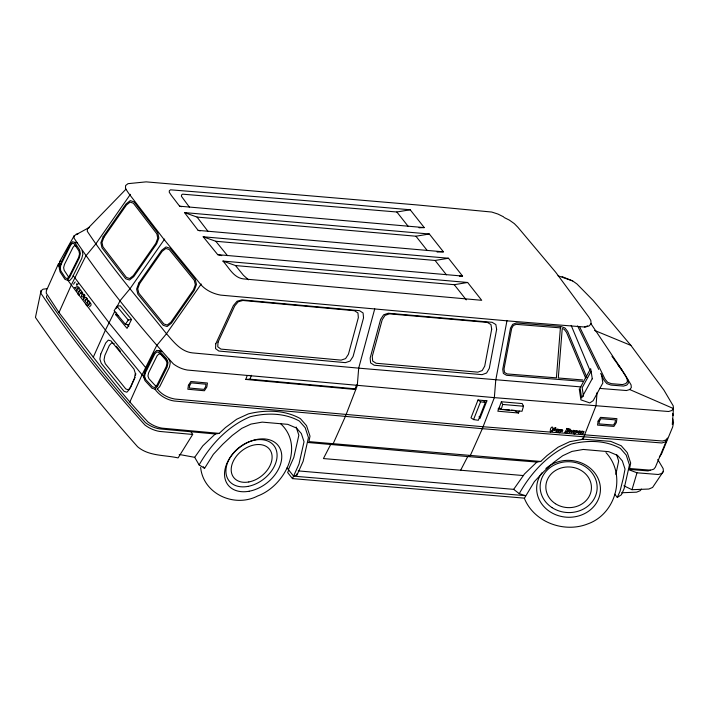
<?xml version="1.0" encoding="UTF-8"?>
<svg xmlns="http://www.w3.org/2000/svg" width="709" height="709" viewBox="0 0 709 709"><rect width="100%" height="100%" fill="white"/><g stroke="black" fill="none" stroke-linecap="round" stroke-linejoin="round"><path stroke-width="1.06" d="M41.051 290.787L40.927 293.331C72.185 339.7 107.44 383.56 144.937 425.028C149.236 428.254 154.208 430.514 159.516 431.418L192.68 434.457L178.101 457.908C164.585 454.868 148.855 456.321 137.635 446.776C101.068 405.796 66.504 362.724 35.45 317.402L41.051 290.787L43.116 289.175L46.821 288.731M46.59 295.742L46.51 297.355C76.288 341.516 109.86 383.285 145.575 422.777C149.661 425.852 154.394 428.006 159.454 428.865L215.288 433.988L219.178 433.385L225.506 427.536L236.673 419.249L248.38 413.879A90.061 63.518 -38 0 1 300.386 418.647L306.545 425.657L309.993 436.141L308.938 441.618L540.754 461.444L547.047 455.55L558.151 447.166L569.761 441.68L583.33 439.199L610.75 441.379L621.235 445.775L627.297 452.67L630.673 463.048L629.601 468.516L650.49 470.173M581.017 386.919L358.692 368.148L192.396 352.887C180.83 351.575 173.616 341.809 166.491 333.726C139.531 300.075 111.145 267.32 87.304 231.32L87.429 228.901L89.396 227.367L74.179 235.725L59.512 261.851L59.388 264.28L60.407 265.84M74.179 235.725L74.055 238.144C103.913 282.448 137.59 324.359 173.43 363.965C177.516 367.04 182.257 369.185 187.309 370.045L494.341 397.634L668.605 411.504L671.857 410.511L673.461 408.552L673.231 405.867L663.854 390.003L630.913 345.425L593.105 300.421L576.94 283.963L572.65 280.915L562.077 276.625M672.3 424.469L673.461 408.552L629.716 389.542L626.464 390.535L599.566 388.399M597.067 392.6L596.003 405.725L582.869 439.279M673.063 414.029L672.903 415.412L672.646 413.826M135.49 375.433L135.809 373.643M507.015 320.441L495.759 380.139L494.341 397.634L482.333 428.688L470.173 455.834L467.71 456.561L308.158 442.505M550.37 432.038C549.448 426.162 555.094 424.904 551.912 431.152M76.794 283.591C75.721 285.975 77.352 285.736 78.309 283.352M615.864 474.383L618.673 461.045L616.662 454.894M657.766 459.476L663.154 468.587L663.394 471.414L661.71 473.461L658.298 474.507L636.992 472.806L631.994 489.697L623.876 485.816M374.742 308.849L358.692 368.148L357.274 385.643L345.265 416.697L333.115 443.843L330.642 444.57L323.428 458.563L523.357 475.553M578.438 433.305C583.232 432.977 579.838 428.768 577.427 432.375M501.254 409.483L502.654 404.449L501.378 401.773L522.223 403.563L523.499 406.239L522.019 411.273L501.254 409.483L499.242 407.436M501.378 401.773L497.824 411.211L518.527 413.001L519.263 411.114M245.731 379.43L249.958 379.182L355.112 388.824L355.776 389.525L245.731 379.43L247.228 375.548L249.346 375.424M249.958 379.182L251.456 375.3M355.112 388.824L356.609 384.943M479.107 416.608L479.922 418.523L486.897 400.824L478.008 400L470.998 417.823L473.55 419.595L478.327 420.286L485.31 402.535L483.352 400.505M473.55 419.595L480.569 401.773L478.008 400M83.582 299.366C85.656 293.872 90.406 301.476 85.86 303.097M76.324 289.866C77.751 285.975 80.028 288.146 76.687 291M219.178 433.385L161.918 428.13C156.866 427.27 152.134 425.125 148.039 422.05C115.682 387.823 87.694 349.794 58.98 312.545L71.13 285.399L85.789 256.011L95.688 244.082L130.394 194.346M93.242 357.265L105.402 330.128L114.796 311.278M135.162 377.232L130.686 387.229L128.329 389.808L125.803 388.966L105.26 363.708L104.037 359.942L104.843 355.457L109.328 345.46L111.685 342.881L114.211 343.723M129.782 402.189L141.942 375.052L156.6 345.655L166.491 333.726L201.205 283.99M288.386 469.588L293.81 457.473L298.852 435.211L296.158 427.004M288.74 470.032L287.632 472.495L292.462 478.61L524.474 498.152L534.364 481.641L543.706 471.653L553.215 462.809L562.769 455.683L571.986 451.411L583.223 449.453L608.809 451.686L617.512 455.391L622.342 460.894L625.028 469.092L623.211 478.46L619.994 491.364L617.282 497.417L614.738 494.2M292.462 478.61L298.994 464.032L304.028 441.76L301.343 433.562L296.504 428.068L287.801 424.354L262.215 422.121L250.977 424.079L241.769 428.351L232.215 435.486L222.697 444.321L213.356 454.318L204.573 468.357L199.123 464.918L194.683 457.323L179.217 454.469M287.03 467.869L293.561 476.147L297.018 474.959L303.115 461.346L308.442 437.621L305.198 427.695L299.375 421.075A85.55 60.008 -38.3 0 0 250.144 416.768C228.174 425.976 210.741 444.454 199.123 464.918M128.852 324.819L125.413 324.368L114.131 310.702L116.923 306.315L120.229 305.756L131.555 319.475L127.053 328.373L115.797 314.743L116.684 312.944M568.955 432.446L568.857 431.169M116.232 308.397L120.051 300.731L129.951 288.802L164.656 239.066M460.487 470.554L467.71 456.561L536.89 462.064L540.754 461.444M591.155 371.303L582.169 387.717L583.489 396.313M592.21 378.73L581.637 398.033L580.086 387.92L590.659 368.609L592.307 378.828M73.585 284.238L73.94 283.6M555.688 431.001L557.442 429.61L556.219 431.701M84.646 300.581L86.737 298.241L85.275 301.742M75.384 288.235C77.201 283.6 82.687 290.096 77.99 291.771M557.566 431.719C561.342 428.697 555.759 428.139 554.456 430.638M574.609 434.076L576.869 431.267M83.299 299.092C84.22 296.53 82.386 291.727 84.513 296.92C86.702 293.517 79.86 292.675 82.217 297.08M573.404 433.819L575.096 431.214L574.432 431.196M559.312 432.853L561.625 429.991L560.863 431.63M571.596 432.765L573.04 430.398L574.051 430.434L573.014 432.667M581.575 434.626L583.897 431.763L583.126 433.403M558.107 432.596L559.809 430L559.153 429.973M564.727 432.455L566.943 428.963L566.535 428.396L570.275 429.193L569.752 430.434L568.148 430.815M565.968 432.782C566.305 430.443 568.928 430.744 567.297 432.472M580.37 434.369L582.08 431.772L581.415 431.746M558.976 429.805C560.358 429.716 564.399 428.626 562.131 431.799M298.197 470.9L513.671 489.352L519.254 493.65C531.032 472.655 548.624 453.512 571.153 444.1A85.55 60.008 -38.3 0 1 620.375 448.407L626.198 455.027L629.45 464.953L624.115 488.678L621.385 494.776L617.282 497.417M569.894 430.673C571.33 429.087 572.686 431.497 570.949 432.499M574.263 431.019C576.213 430.328 575.956 431.276 577.684 430.877C578.633 432.384 575.238 432.623 576.701 431.09M581.247 431.577C582.709 429.955 583.055 432.72 583.853 431.329M569.664 432.375L570.727 430.877L570.063 430.85M663.394 471.414L652.59 487.455L648.815 489.042L631.994 489.697M125.413 324.368L128.249 320.043L131.555 319.475M513.671 489.352L524.456 473.984L536.89 462.064M194.683 457.323L202.801 445.828L215.288 433.988M78.912 295.263L80.959 292.392L81.836 292.276M77.83 294.191C80.002 290.885 80.702 287.801 81.42 291.709C85.071 292.285 79.328 295.963 81.535 292.232M89.502 306.811C93.26 304.152 89.343 302.681 89.591 301.706C87.296 297.993 88.953 304.108 86.002 304.87M87.083 305.933L89.759 303L88.572 305.526M659.397 456.862L661.382 454.274L672.646 427.066L673.55 422.661L672.85 419.019M74.356 282.962L75.225 281.952M581.885 439.465L583.986 436.779M641.459 489.077L640.218 490.655L636.62 492.17L621.669 492.755M629.716 389.542L631.32 387.593L631.081 384.907L624.505 373.767L618.044 365.02M667.426 438.082L665.822 440.032L662.569 441.025L483.086 426.738L174.91 399.052C168.13 397.838 161.555 394.558 157.354 388.975M87.429 228.901L126.069 189.09M551.735 430.975C554.979 426.136 558.905 426.517 552.222 431.249M157.052 389.276L159.649 386.751L169.416 367.156L170.275 362.742L168.893 359.029M59.512 261.851L60.823 260.832M74.463 287.65L75.349 287.42L75.411 287.907M584.455 326.929L587.708 325.936M578.854 432.499L579.9 431.161L578.464 432.525M189.525 207.285L181.451 196.331L181.513 195.002L182.585 194.169L396.836 211.991L410.201 209.775L424.283 227.607L419.01 227.757M222.945 261.072L235.512 265.556L454.265 284.699L467.63 282.474L481.712 300.306L243.293 278.885C233.474 277.644 228.972 267.541 222.945 261.072L467.63 282.474M200.168 230.868L198.139 230.381L184.5 212.585L197.058 217.078L415.953 236.221L429.344 234.005L443.426 251.837L437.081 252.023M221.784 255.639L217.725 254.655L203.191 236.779L215.793 241.273L435.096 260.46L448.487 258.244L462.569 276.076L459.397 276.164M76.147 234.183L77.91 233.979M582.825 379.953L558.293 378.003L562.246 328.542L564.098 329.215L566.526 332.361L585.501 377.755M582.78 381.371L506.518 375.3L503.372 373.421L502.725 369.336L510.498 328.143L512.678 324.341L516.391 322.941L560.908 326.486L564.976 327.966L567.652 331.431L586.804 377.285M628.803 469.385L648.026 470.909L653.742 469.19L655.346 467.231L666.726 440.032L665.122 441.982L661.869 442.974L482.333 428.688L174.077 400.993C166.42 399.779 159.552 395.48 154.979 389.232M293.561 476.147L525.582 495.688L519.254 493.65M410.201 209.775L304.17 200.496L170.514 189.826L169.327 190.756L169.256 192.228L171.365 195.436L179.607 206.195L181.637 206.691M179.607 206.195L424.283 227.607M184.5 212.585L429.344 234.005M198.139 230.381L443.426 251.837M203.191 236.779L448.487 258.244M217.725 254.655L462.569 276.076M502.654 404.449L523.499 406.239M498.019 408.969L501.121 409.235M503.195 409.412L509.408 409.953M511.481 410.13L514.583 410.396L518.527 413.001M483.875 400.523L486.897 400.824M480.569 401.773L485.31 402.535M159.029 350.512L161.847 351.363M161.049 354.465L159.02 353.853L157.15 355.67L148.58 372.872L147.959 376.036L148.952 378.712L155.032 385.324L157.061 385.935M115.797 314.743L118.651 315.611M558.027 275.801L572.65 280.915M75.039 242.168L77.219 242.957M76.271 246.041L74.702 245.474L73.027 247.299L64.448 264.501L63.642 267.665L64.182 270.297L68.418 276.749M628.768 469.686L636.992 472.806M594.594 330.438L630.913 345.425M503.674 216.883L497.913 214.038L491.736 212.044L417.805 204.998L146.143 181.867L128.01 183.666L125.608 185.536L125.466 188.479L128.524 193.14L162.857 237.949L199.468 282.962C204.538 289.689 212.478 293.641 220.641 295.112L508.495 320.964L585.297 327.071L589.197 325.883L591.084 323.588L590.81 320.459L588.789 317.038L555.75 272.318L517.818 227.181L514.335 223.627L509.337 220.091L504.143 217.521M248.478 279.78L243.426 275.287L235.512 265.556M81.473 296.167L81.819 296.779M161.723 355.2L167.129 361.076M146.745 368.946L109.062 322.781L73.195 275.65M145.221 378.615L105.402 330.128L67.47 279.833L69.65 280.622L71.981 278.088L81.757 258.484L82.882 254.097L82.129 250.437M116.923 306.315L128.249 320.043M127.478 324.589L128.861 326.264M215.793 241.273L227.492 255.665M116.267 346.249L120.379 351.292M280.835 423.902C305.03 446.661 284.646 486.019 257.668 495.981C234.679 507.99 203.341 494.191 200.638 467.497M396.836 211.991L408.18 226.348M415.953 236.221L427.288 250.587M435.096 260.46L446.431 274.817M454.265 284.699L466.274 299.898M203.279 466.717L204.573 468.357M197.058 217.078L208.029 231.4M611.964 356.317L613.258 358.063M613.489 358.497L621.882 369.859M605.956 452.581C626.756 474.72 616.024 513.99 587.779 523.898C564.267 533.328 533.93 522.241 524.376 498.338M590.827 323.517L621.004 368.547L628.139 380.441L628.369 383.135L626.774 385.084L623.512 386.077L611.016 385.084L606.877 383.649L604.033 380.299L600.674 373.377M60.185 268.738L58.404 266.026L58.528 263.606L46.369 290.743L46.245 293.163L58.98 312.545M191.04 431.763L192.68 434.457M579.457 326.53L605.123 379.324L607.728 382.39L611.512 383.702L622.529 384.579L625.79 383.596L627.394 381.646L627.155 378.961M577.587 325.91L598.75 369.424M571.179 325.431L589.799 369.992M601.507 374.219L602.845 382.984L593.149 400.691L589.817 402.925L580.928 399.867L579.253 388.922M296.885 473.816L297.018 474.959M545.903 468.489A31.905 28.449 3.5 0 1 598.697 479.913A31.905 28.449 3.5 0 1 564.586 517.012A31.905 28.449 3.5 0 1 541.88 472.868M215.793 343.768L215.527 348.589L218.824 351.035L345.389 362.645L350.078 361.067L353.073 356.503L363.531 317.862L363.088 312.979L359.472 310.648L241.937 299.863L237.054 301.236L233.394 305.561L215.793 343.768M218 342.19L217.752 346.772L220.88 349.094L341.126 360.128L345.567 358.621L348.42 354.287L358.355 317.579L357.939 312.944L354.5 310.719L242.841 300.474L238.197 301.786L234.723 305.898L218 342.19M560.394 327.868L556.405 377.853L507.112 373.927L504.542 372.393L504.019 369.043L511.676 328.409L513.378 325.449L516.267 324.359L560.394 327.868M188.426 385.262L187.841 389.232L204.422 390.756L206.842 386.963L207.427 383.011L190.845 381.486L188.426 385.262M189.684 385.377L189.294 388.027L203.97 389.374L205.583 386.848L205.973 384.207L191.297 382.86L189.684 385.377M598.112 421.146L597.527 425.099L613.932 426.41L616.343 422.608L616.927 418.656L600.514 417.353L598.112 421.146M599.362 421.243L598.963 423.885L613.489 425.037L615.093 422.502L615.483 419.879L600.966 418.718L599.362 421.243M100.749 354.066L99.854 359.046L101.201 363.23L124.031 391.297L126.84 392.228L129.455 389.356L134.435 378.252L135.33 373.262L133.974 369.079L111.153 341.02L108.344 340.09L105.721 342.952L100.749 354.066M491.691 329.162L484.708 366.172L482.164 370.568L477.831 372.154L376.107 363.256L372.677 361.058L372.269 356.423L382.204 319.715L385.04 315.372L389.471 313.857L487.402 322.427L490.956 324.562L491.691 329.162M496.637 329.41L489.29 368.37L486.613 372.996L482.058 374.662L374.201 365.232L370.594 362.911L370.16 358.036L380.618 319.396L383.613 314.823L388.275 313.227L492.126 322.311L495.866 324.562L496.637 329.41M144.414 372.447L143.555 376.86L144.937 380.573L151.983 388.24L154.792 389.09L157.389 386.565L167.164 366.97L168.024 362.565L166.642 358.843L159.596 351.177L156.778 350.326L154.181 352.852L144.414 372.447M145.274 373.014L144.592 376.541L145.691 379.51L152.444 386.848L154.695 387.531L156.778 385.51L166.305 366.402L166.987 362.884L165.888 359.915L159.135 352.568L156.884 351.886L154.801 353.906L145.274 373.014M568.919 429.237C566.783 432.57 567.634 428.387 568.919 429.237M60.451 263.828L59.326 268.215L60.07 271.875L64.989 279.355L67.169 280.144L69.5 277.6L79.266 258.005L80.392 253.618L79.647 249.958L74.729 242.478L72.548 241.689L70.218 244.233L60.451 263.828M61.089 264.368L60.194 267.878L60.788 270.811L65.494 277.972L67.24 278.602L69.101 276.581L78.628 257.464L79.532 253.955L78.929 251.021L74.223 243.861L72.478 243.231L70.616 245.252L61.089 264.368M138.796 283.086L136.615 289.059L137.856 294.164L163.176 325.289L167.102 326.539L171.41 323.215L194.301 290.406L196.473 284.433L195.232 279.328L169.912 248.203L165.995 246.954L161.687 250.277L138.796 283.086M139.602 283.662L137.741 288.776L138.804 293.145L163.859 323.951L167.227 325.032L170.922 322.17L193.486 289.83L195.347 284.717L194.284 280.347L169.229 249.541L165.862 248.469L162.175 251.323L139.602 283.662M103.133 236.771L100.891 242.717L101.972 247.796L125.715 278.788L129.481 280.02L133.735 276.687L156.627 243.878L158.869 237.932L157.788 232.844L134.045 201.861L130.27 200.62L126.025 203.962L103.133 236.771M103.904 237.329L101.99 242.434L102.911 246.785L126.415 277.458L129.641 278.513L133.283 275.659L155.847 243.32L157.77 238.215L156.84 233.855L133.345 203.191L130.11 202.127L126.477 204.99L103.904 237.329M249.169 491.24A31.905 22.387 -38.3 0 0 279.683 447.813A31.905 22.387 -38.3 0 0 230.585 456.88A31.905 22.387 -38.3 0 0 249.169 491.24M247.937 486.409A28.528 20.012 -38.3 0 0 275.225 447.583A28.528 20.012 -38.3 0 0 231.329 455.692A28.528 20.012 -38.3 0 0 247.937 486.409M248.806 481.96A22.812 16.006 -38.3 0 0 270.625 450.915A22.812 16.006 -38.3 0 0 235.521 457.394A22.812 16.006 -38.3 0 0 248.806 481.96M552.116 507.662A28.528 25.435 3.5 0 0 597.031 489.892A28.528 25.435 3.5 0 0 556.778 463.854A28.528 25.435 3.5 0 0 552.116 507.662M555.422 503.709A22.812 20.339 3.5 0 0 591.341 489.502A22.812 20.339 3.5 0 0 559.144 468.676A22.812 20.339 3.5 0 0 555.422 503.709"/></g></svg>
